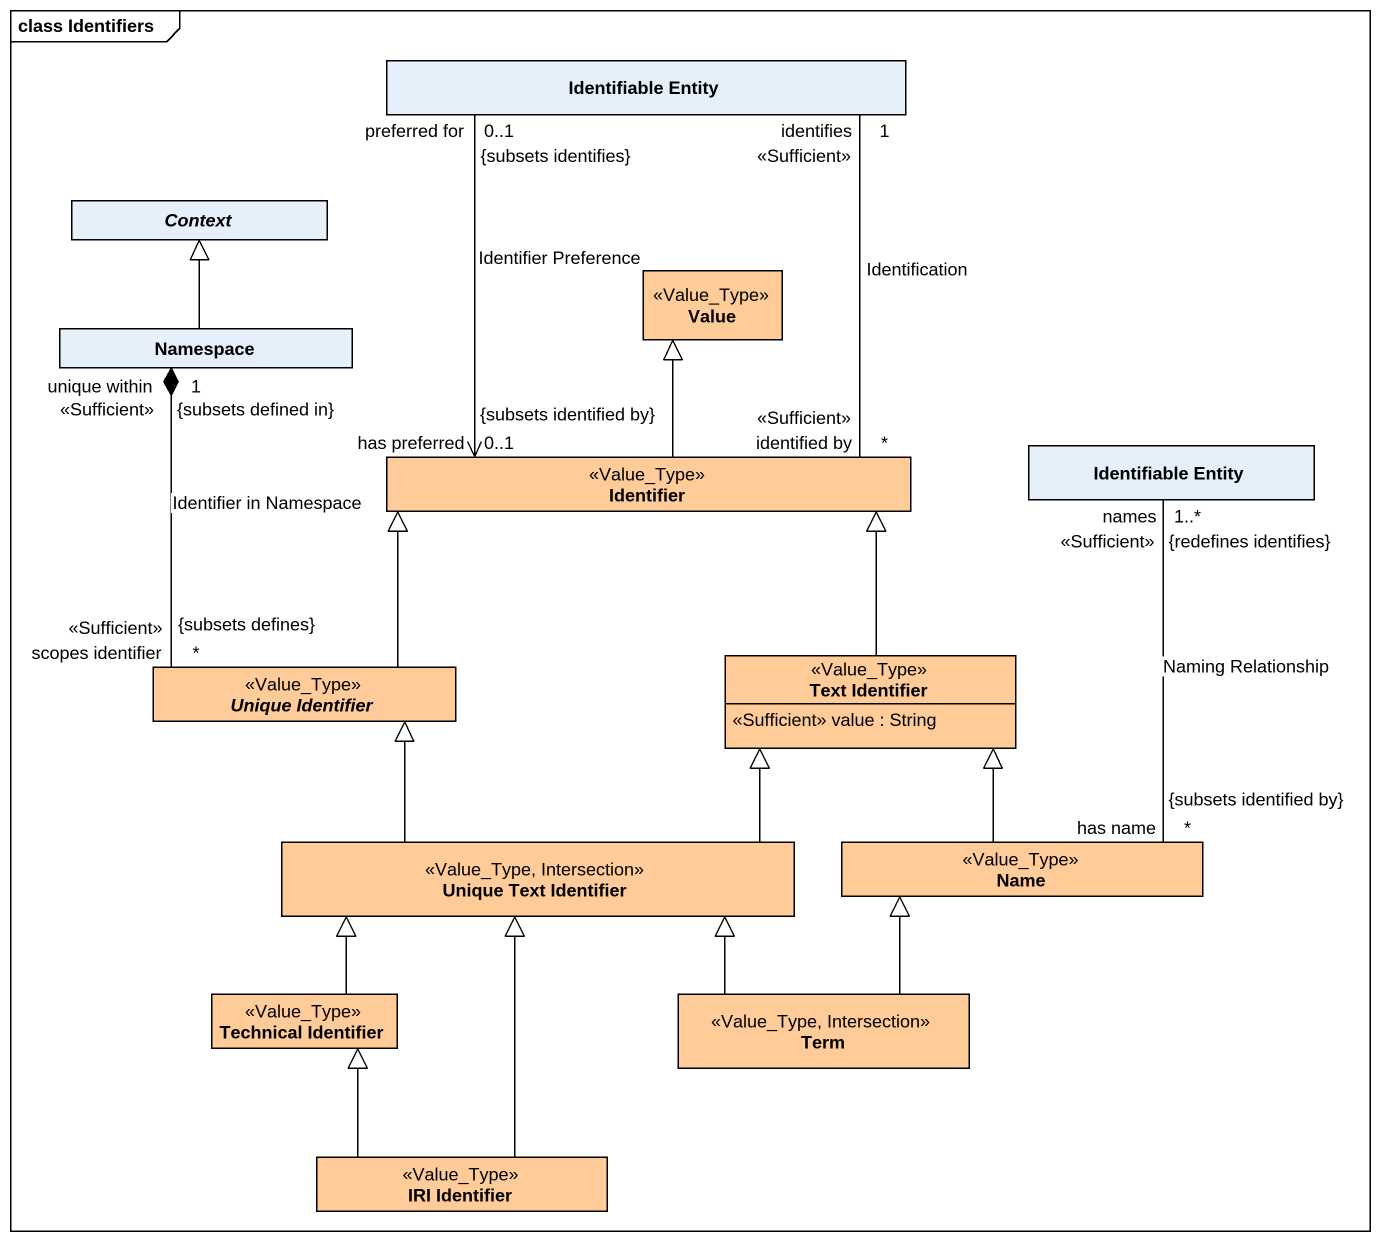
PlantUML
@startuml
mainframe class Identifiers
hide circle
hide empty members
class "Identifiable Entity" as Identifiable_Entity
abstract class Context
class Value <<Value_Type>> #FFCC99
class "Namespace" as Namespace_
class Identifier <<Value_Type>> #FFCC99
class "Identifiable Entity" as Identifiable_Entity_2
abstract class "Unique Identifier" as Unique_Identifier <<Value_Type>> #FFCC99
class "Text Identifier" as Text_Identifier <<Value_Type>> #FFCC99 {
  <<Sufficient>> value : String
}
class "Unique Text Identifier" as Unique_Text_Identifier <<Value_Type, Intersection>> #FFCC99
class Name <<Value_Type>> #FFCC99
class "Technical Identifier" as Technical_Identifier <<Value_Type>> #FFCC99
class Term <<Value_Type, Intersection>> #FFCC99
class "IRI Identifier" as IRI_Identifier <<Value_Type>> #FFCC99
Identifiable_Entity "preferred for\n0..1\n{subsets identifies}" --> "has preferred\n0..1\n{subsets identified by}" Identifier : Identifier Preference
Namespace_ -up-|> Context
Identifier "identified by\n*\n<<Sufficient>>" -up- "identifies\n1\n<<Sufficient>>" Identifiable_Entity : Identification
Identifier -up-|> Value
Unique_Identifier "scopes identifier\n*\n{subsets defines}\n<<Sufficient>>" -up-* "unique within\n1\n{subsets defined in}\n<<Sufficient>>" Namespace_ : Identifier in Namespace
Unique_Identifier -up-|> Identifier
Text_Identifier -up-|> Identifier
Unique_Text_Identifier -up-|> Unique_Identifier
Unique_Text_Identifier -right-|> Text_Identifier
Name "has name\n*\n{subsets identified by}" -up- "names\n1..*\n{redefines identifies}\n<<Sufficient>>" Identifiable_Entity_2 : Naming Relationship
Name -up-|> Text_Identifier
Technical_Identifier -up-|> Unique_Text_Identifier
Term -left-|> Unique_Text_Identifier
Term -up-|> Name
IRI_Identifier -up-|> Unique_Text_Identifier
IRI_Identifier -up-|> Technical_Identifier
@enduml
